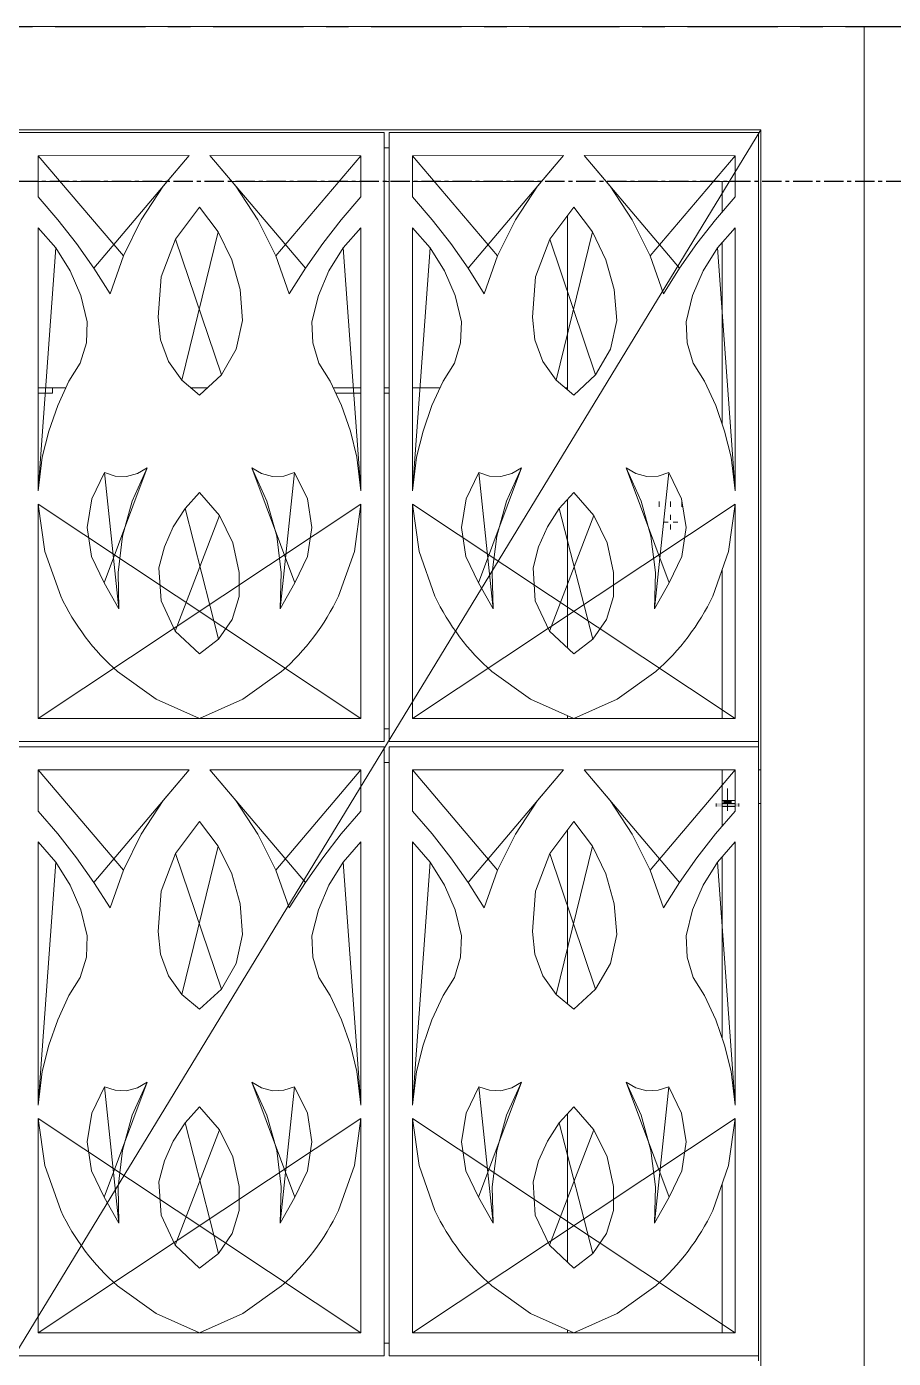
# Model space of a CAD drawing. Header units: millimetres. Extents: x -153298 to 620751, y -313239 to 250031.
# Drawn here: x 57135 to 58814, y 27946 to 30526 of the extents above; entities that cross this region are included whole.
import ezdxf

# ---------------------------------------------------------------- set-up
doc = ezdxf.new("R2010")
doc.units = ezdxf.units.MM
for name, pattern in [('CENTER', [2, 1.25, -0.25, 0.25, -0.25]), ('TA_GL_000.70000', [1.925, 0.7, -0.175, 0.175, -0.175, 0.7]), ('XKITLINE00', [0]), ('XKITLINE02', [4, 2, -2])]:
    doc.linetypes.add(name, pattern=pattern)
for name, color, linetype in [('000 - 0_SYM_DWG_GRIDLINE_MAIN_COLOR_251', 251, 'Continuous'), ('000 - EXISTING_BUILDING_MAIN_COLOR_251', 251, 'Continuous'), ('000 - EXISTING_BUILDING_MAIN_COLOR_3', 3, 'Continuous'), ('000 - GRID', 251, 'CENTER')]:
    doc.layers.add(name, color=color, linetype=linetype)
doc.layers.add('Bolt', color=1, linetype='Continuous', lineweight=0)
doc.layers.add('Part', color=2, linetype='Continuous', lineweight=0)
doc.styles.add('TA', font='', dxfattribs={"height": 4.5})
doc.styles.get('TA').set_extended_font_data('Cordia New')

# ---------------------------------------------------------------- blocks, each defined once
blk = doc.blocks.new('*A12371202')
at = {"layer": 'Part', "linetype": 'XKITLINE00', "lineweight": 0}
for p, q in [((519.057888, 39.551891), (519.057888, 40.022545)), ((516.657888, 36.796125), (516.657888, 39.492076)), ((519.057888, 36.259376), (519.057888, 39.078138)), ((516.657888, 32.79512), (516.657888, 35.09133)), ((519.057888, 31.698387), (519.057888, 34.012118)), ((516.657888, 31.698387), (516.657888, 31.742859)), ((519.057888, 30.031891), (519.057888, 30.902581)), ((516.657888, 27.276125), (516.657888, 29.972076)), ((519.057888, 26.739376), (519.057888, 29.558138)), ((516.657888, 23.27512), (516.657888, 25.57133)), ((519.057888, 22.178387), (519.057888, 24.492118)), ((516.657888, 22.178387), (516.657888, 22.222859))]:
    blk.add_line(p, q, dxfattribs=at)
blk = doc.blocks.new('*A13031266')
at = {"layer": 'Part', "linetype": 'XKITLINE00', "lineweight": 0}
for p, q in [((516.657888, 36.822545), (516.657888, 39.492076)), ((508.457919, 36.822545), (508.885021, 36.822545)), ((510.826429, 36.822545), (511.077479, 36.822545)), ((513.030793, 36.822545), (513.457895, 36.822545)), ((513.817911, 36.822545), (513.897911, 36.822545)), ((514.257919, 36.822545), (514.685021, 36.822545)), ((516.626429, 36.822545), (516.657888, 36.822545))]:
    blk.add_line(p, q, dxfattribs=at)
blk = doc.blocks.new('*A17691722')
at = {"layer": '000 - EXISTING_BUILDING_MAIN_COLOR_3', "linetype": 'XKITLINE00', "lineweight": 0}
for p, q in [((521.257903, 42.422545), (398.857909, 42.422545)), ((521.257903, 1.142546), (521.257903, 42.422545)), ((519.657903, 40.822545), (496.457912, 2.742546)), ((496.457912, 40.822545), (519.657903, 40.822545)), ((519.657903, 2.742546), (519.657903, 40.822545))]:
    blk.add_line(p, q, dxfattribs=at)
blk = doc.blocks.new('*A17711724')
at = {"layer": 'Part', "linetype": 'XKITLINE00', "lineweight": 0}
for p, q in [((513.817911, 22.018517), (513.897911, 22.018517)), ((519.617911, 21.742517), (519.617911, 21.822517))]:
    blk.add_line(p, q, dxfattribs=at)
blk = doc.blocks.new('*A17721725')
at = {"layer": 'Part', "linetype": 'XKITLINE00', "lineweight": 0}
for p, q in [((513.817911, 31.538517), (513.897911, 31.538517)), ((519.617911, 31.262517), (519.617911, 31.342517)), ((513.817911, 31.018517), (513.897911, 31.018517))]:
    blk.add_line(p, q, dxfattribs=at)
blk = doc.blocks.new('*A17731726')
at = {"layer": 'Part', "linetype": 'XKITLINE00', "lineweight": 0}
for p, q in [((513.817911, 40.542517), (513.897911, 40.542517)), ((508.457919, 40.022517), (510.458658, 40.022517)), ((511.457156, 40.022517), (513.457895, 40.022517)), ((513.817911, 40.022517), (513.897911, 40.022517)), ((514.257919, 40.022517), (516.258658, 40.022517)), ((517.257156, 40.022517), (519.257895, 40.022517))]:
    blk.add_line(p, q, dxfattribs=at)
blk = doc.blocks.new('*A17931746')
at = {"layer": 'Part', "linetype": 'XKITLINE00', "lineweight": 0}
for p, q in [((513.030793, 36.822545), (513.457895, 36.822545)), ((513.067449, 36.742545), (513.457895, 36.742545)), ((513.817911, 36.822545), (513.897911, 36.822545)), ((513.817911, 36.742545), (513.897911, 36.742545))]:
    blk.add_line(p, q, dxfattribs=at)
blk = doc.blocks.new('*A17941747')
at = {"layer": 'Part', "linetype": 'XKITLINE00', "lineweight": 0}
for p, q in [((507.230793, 36.822545), (507.657895, 36.822545)), ((507.267449, 36.742545), (507.657895, 36.742545)), ((508.017911, 36.822545), (508.097911, 36.822545)), ((508.017911, 36.742545), (508.097911, 36.742545)), ((508.457919, 36.822545), (508.6778, 36.822545)), ((508.457919, 36.742545), (508.6778, 36.742545)), ((508.6778, 36.822545), (508.6778, 36.742545))]:
    blk.add_line(p, q, dxfattribs=at)
blk = doc.blocks.new('*A17971750')
at = {"layer": 'Part', "linetype": 'XKITLINE00', "lineweight": 0}
for p, q in [((519.617911, 30.902545), (519.65788, 30.902545)), ((519.057888, 30.430545), (519.257895, 30.430545)), ((519.057888, 30.382545), (519.257895, 30.382545)), ((519.617911, 30.382545), (519.65788, 30.382545))]:
    blk.add_line(p, q, dxfattribs=at)
blk = doc.blocks.new('*A18921841')
at = {"layer": 'Bolt', "linetype": 'XKITLINE00', "lineweight": 0}
for p, q in [((518.145906, 34.742545), (518.220498, 34.742545)), ((518.257906, 34.854545), (518.257906, 34.779953)), ((518.257906, 34.630545), (518.257906, 34.705137)), ((518.369906, 34.742545), (518.295314, 34.742545))]:
    blk.add_line(p, q, dxfattribs=at)
blk = doc.blocks.new('*A18931842')
at = {"layer": 'Bolt', "linetype": 'XKITLINE02', "lineweight": 0}
for p, q in [((518.08188, 34.982545), (518.08188, 35.062545)), ((518.08188, 34.982545), (518.08188, 35.062545)), ((518.25788, 34.982545), (518.25788, 35.062545)), ((518.25788, 34.982545), (518.25788, 35.062545)), ((518.43388, 34.982545), (518.43388, 35.062545)), ((518.43388, 34.982545), (518.43388, 35.062545))]:
    blk.add_line(p, q, dxfattribs=at)
blk = doc.blocks.new('*A18941843')
at = {"layer": 'Part', "linetype": 'XKITLINE00', "lineweight": 0}
blk.add_line((519.057888, 30.334545), (519.257895, 30.334545), dxfattribs=at)
blk = doc.blocks.new('*A18951844')
at = {"layer": 'Bolt'}
for points in [[(518.962, 30.335), (518.962, 30.383), (519.314, 30.383), (519.314, 30.335)], [(518.962, 30.335), (518.962, 30.383), (519.314, 30.383), (519.314, 30.335)], [(519.082, 30.383), (519.082, 30.431), (519.194, 30.431), (519.194, 30.383)], [(519.082, 30.383), (519.082, 30.431), (519.194, 30.431), (519.194, 30.383)]]:
    blk.add_hatch(color=256, dxfattribs=at).paths.add_polyline_path(points, flags=17)
at = {"layer": 'Bolt', "linetype": 'XKITLINE00', "lineweight": 0}
for p, q in [((519.138, 30.271), (519.138, 30.615)), ((519.138, 30.271), (519.138, 30.615)), ((518.962, 30.335), (518.962, 30.383)), ((518.962, 30.335), (518.962, 30.383)), ((519.082, 30.383), (519.082, 30.431)), ((519.082, 30.383), (519.082, 30.431)), ((519.194, 30.383), (519.194, 30.431)), ((519.194, 30.383), (519.194, 30.431)), ((519.314, 30.335), (519.314, 30.383)), ((519.314, 30.335), (519.314, 30.383))]:
    blk.add_line(p, q, dxfattribs=at)
blk = doc.blocks.new('*A19101859')
at = {"layer": '000 - EXISTING_BUILDING_MAIN_COLOR_251', "linetype": 'XKITLINE00', "lineweight": 0}
for p, q in [((513.817911, 40.782517), (508.097911, 40.782517)), ((513.817911, 31.342517), (513.817911, 40.782517)), ((513.897911, 31.342517), (513.897911, 40.782517)), ((513.897911, 40.782517), (519.617911, 40.782517)), ((519.617911, 40.782517), (519.617911, 31.342517)), ((508.457919, 40.422523), (510.797671, 40.423195)), ((508.457919, 40.422523), (509.777312, 38.870619)), ((508.457919, 39.785377), (508.457919, 40.422523)), ((510.797671, 40.423195), (509.318825, 38.678561)), ((510.797671, 40.423195), (510.395711, 39.94812)), ((511.118143, 40.423195), (512.596989, 38.678561)), ((511.520103, 39.94812), (511.118143, 40.423195)), ((511.118143, 40.423195), (513.457895, 40.422523)), ((513.457895, 40.422523), (512.138502, 38.870619)), ((513.457895, 40.422523), (513.457895, 39.785377)), ((514.257919, 40.422523), (516.597671, 40.423195)), ((514.257919, 40.422523), (515.577312, 38.870619)), ((514.257919, 39.785377), (514.257919, 40.422523)), ((516.597671, 40.423195), (515.118825, 38.678561)), ((516.597671, 40.423195), (516.195711, 39.94812)), ((516.918143, 40.423195), (518.396989, 38.678561)), ((517.320103, 39.94812), (516.918143, 40.423195)), ((516.918143, 40.423195), (519.257895, 40.422523)), ((519.257895, 40.422523), (517.938502, 38.870619)), ((519.257895, 40.422523), (519.257895, 39.785377)), ((510.395711, 39.94812), (510.053931, 39.428068)), ((511.861883, 39.428068), (511.520103, 39.94812)), ((516.195711, 39.94812), (515.853931, 39.428068)), ((517.661883, 39.428068), (517.320103, 39.94812)), ((508.762219, 39.43014), (508.457919, 39.785377)), ((513.153595, 39.43014), (513.457895, 39.785377)), ((514.562219, 39.43014), (514.257919, 39.785377)), ((518.953595, 39.43014), (519.257895, 39.785377)), ((509.049402, 39.060927), (508.762219, 39.43014)), ((510.053931, 39.428068), (509.777312, 38.870619)), ((510.584028, 39.126175), (510.957895, 39.625694)), ((510.957895, 39.625694), (511.244908, 39.241065)), ((512.138502, 38.870619), (511.861883, 39.428068)), ((513.153595, 39.43014), (512.866412, 39.060927)), ((514.849402, 39.060927), (514.562219, 39.43014)), ((515.853931, 39.428068), (515.577312, 38.870619)), ((516.384028, 39.126175), (516.757895, 39.625694)), ((516.757895, 39.625694), (517.044908, 39.241065)), ((517.938502, 38.870619), (517.661883, 39.428068)), ((518.953595, 39.43014), (518.666412, 39.060927)), ((508.457919, 39.306434), (508.457919, 35.226434)), ((508.732936, 38.992518), (508.457919, 39.306434)), ((511.244908, 39.241065), (510.684853, 36.941446)), ((511.244908, 39.241065), (511.456162, 38.810151)), ((513.182878, 38.992518), (513.457895, 39.306434)), ((513.457895, 35.226434), (513.457895, 39.306434)), ((514.257919, 39.306434), (514.257919, 35.226434)), ((514.532936, 38.992518), (514.257919, 39.306434)), ((517.044908, 39.241065), (516.484853, 36.941446)), ((517.044908, 39.241065), (517.256162, 38.810151)), ((518.982878, 38.992518), (519.257895, 39.306434)), ((519.257895, 39.306434), (519.257895, 35.226434)), ((509.318825, 38.678561), (509.049402, 39.060927)), ((510.363857, 38.542377), (510.584028, 39.126175)), ((510.584028, 39.126175), (511.295296, 37.023653)), ((512.866412, 39.060927), (512.596989, 38.678561)), ((515.118825, 38.678561), (514.849402, 39.060927)), ((516.163857, 38.542377), (516.384028, 39.126175)), ((516.384028, 39.126175), (517.095296, 37.023653)), ((518.666412, 39.060927), (518.396989, 38.678561)), ((508.457919, 35.226434), (508.732936, 38.992518)), ((508.732936, 38.992518), (508.954443, 38.638805)), ((509.777312, 38.870619), (509.569888, 38.283897)), ((511.456162, 38.810151), (511.584427, 38.347697)), ((512.345926, 38.283897), (512.138502, 38.870619)), ((512.961371, 38.638805), (513.182878, 38.992518)), ((513.182878, 38.992518), (513.457895, 35.226434)), ((514.532936, 38.992518), (514.257919, 35.226434)), ((514.532936, 38.992518), (514.754443, 38.638805)), ((515.577312, 38.870619), (515.369888, 38.283897)), ((517.256162, 38.810151), (517.384427, 38.347697)), ((518.145926, 38.283897), (517.938502, 38.870619)), ((518.761371, 38.638805), (518.982878, 38.992518)), ((518.982878, 38.992518), (519.257895, 35.226434)), ((508.954443, 38.638805), (509.116785, 38.254328)), ((509.569888, 38.283897), (509.318825, 38.678561)), ((512.596989, 38.678561), (512.345926, 38.283897)), ((512.799029, 38.254328), (512.961371, 38.638805)), ((514.754443, 38.638805), (514.916785, 38.254328)), ((515.369888, 38.283897), (515.118825, 38.678561)), ((518.396989, 38.678561), (518.145926, 38.283897)), ((518.599029, 38.254328), (518.761371, 38.638805)), ((510.314758, 37.920376), (510.363857, 38.542377)), ((516.114758, 37.920376), (516.163857, 38.542377)), ((509.215815, 37.848901), (509.116785, 38.254328)), ((511.625313, 37.869529), (511.584427, 38.347697)), ((512.699998, 37.848901), (512.799029, 38.254328)), ((515.015815, 37.848901), (514.916785, 38.254328)), ((517.425313, 37.869529), (517.384427, 38.347697)), ((518.499998, 37.848901), (518.599029, 38.254328)), ((509.215815, 37.848901), (509.203508, 37.521042)), ((510.352504, 37.565819), (510.314758, 37.920376)), ((511.625313, 37.869529), (511.524698, 37.421468)), ((512.712306, 37.521042), (512.699998, 37.848901)), ((515.015815, 37.848901), (515.003508, 37.521042)), ((516.152504, 37.565819), (516.114758, 37.920376)), ((517.425313, 37.869529), (517.324698, 37.421468)), ((518.512306, 37.521042), (518.499998, 37.848901)), ((510.478596, 37.232297), (510.352504, 37.565819)), ((516.278596, 37.232297), (516.152504, 37.565819)), ((509.203508, 37.521042), (509.10734, 37.207363)), ((511.524698, 37.421468), (511.295296, 37.023653)), ((512.808474, 37.207363), (512.712306, 37.521042)), ((515.003508, 37.521042), (514.90734, 37.207363)), ((517.324698, 37.421468), (517.095296, 37.023653)), ((518.608474, 37.207363), (518.512306, 37.521042)), ((508.933773, 36.928944), (509.10734, 37.207363)), ((510.684853, 36.941446), (510.478596, 37.232297)), ((512.982041, 36.928944), (512.808474, 37.207363)), ((514.733773, 36.928944), (514.90734, 37.207363)), ((516.484853, 36.941446), (516.278596, 37.232297)), ((518.782041, 36.928944), (518.608474, 37.207363)), ((511.295296, 37.023653), (510.957895, 36.712135)), ((517.095296, 37.023653), (516.757895, 36.712135)), ((508.933773, 36.928944), (508.759609, 36.548841)), ((510.957895, 36.712135), (510.684853, 36.941446)), ((513.156205, 36.548841), (512.982041, 36.928944)), ((514.733773, 36.928944), (514.559609, 36.548841)), ((516.757895, 36.712135), (516.484853, 36.941446)), ((518.956205, 36.548841), (518.782041, 36.928944)), ((508.759609, 36.548841), (508.621038, 36.154367)), ((513.294776, 36.154367), (513.156205, 36.548841)), ((514.559609, 36.548841), (514.421038, 36.154367)), ((519.094776, 36.154367), (518.956205, 36.548841)), ((508.621038, 36.154367), (508.519228, 35.748848)), ((513.396585, 35.748848), (513.294776, 36.154367)), ((514.421038, 36.154367), (514.319228, 35.748848)), ((519.196585, 35.748848), (519.094776, 36.154367)), ((508.519228, 35.748848), (508.457919, 35.226434)), ((513.457895, 35.226434), (513.396585, 35.748848)), ((514.319228, 35.748848), (514.257919, 35.226434)), ((519.257895, 35.226434), (519.196585, 35.748848)), ((509.287051, 35.105111), (509.486307, 35.511741)), ((510.145884, 35.585792), (509.481119, 33.801918)), ((509.486307, 35.511741), (509.708994, 33.396827)), ((509.486307, 35.511741), (509.65231, 35.45699)), ((510.145884, 35.585792), (509.91483, 35.069249)), ((509.996155, 35.495593), (510.145884, 35.585792)), ((511.76993, 35.585792), (512.434695, 33.801918)), ((512.000984, 35.069249), (511.76993, 35.585792)), ((511.76993, 35.585792), (511.919659, 35.495593)), ((512.429507, 35.511741), (512.20682, 33.396827)), ((512.263504, 35.45699), (512.429507, 35.511741)), ((512.429507, 35.511741), (512.628763, 35.105111)), ((515.087051, 35.105111), (515.286307, 35.511741)), ((515.945884, 35.585792), (515.281119, 33.801918)), ((515.286307, 35.511741), (515.508994, 33.396827)), ((515.286307, 35.511741), (515.45231, 35.45699)), ((515.945884, 35.585792), (515.71483, 35.069249)), ((515.796155, 35.495593), (515.945884, 35.585792)), ((517.56993, 35.585792), (518.234695, 33.801918)), ((517.800984, 35.069249), (517.56993, 35.585792)), ((517.56993, 35.585792), (517.719659, 35.495593)), ((518.229507, 35.511741), (518.00682, 33.396827)), ((518.063504, 35.45699), (518.229507, 35.511741)), ((518.229507, 35.511741), (518.428763, 35.105111)), ((509.65231, 35.45699), (509.82702, 35.451456)), ((509.82702, 35.451456), (509.996155, 35.495593)), ((511.919659, 35.495593), (512.088793, 35.451456)), ((512.088793, 35.451456), (512.263504, 35.45699)), ((515.45231, 35.45699), (515.62702, 35.451456)), ((515.62702, 35.451456), (515.796155, 35.495593)), ((517.719659, 35.495593), (517.888793, 35.451456)), ((517.888793, 35.451456), (518.063504, 35.45699)), ((509.217637, 34.657637), (509.287051, 35.105111)), ((510.732818, 34.952025), (510.957895, 35.20272)), ((510.957895, 35.20272), (511.265902, 34.84632)), ((512.628763, 35.105111), (512.698177, 34.657637)), ((515.017637, 34.657637), (515.087051, 35.105111)), ((516.532818, 34.952025), (516.757895, 35.20272)), ((516.757895, 35.20272), (517.065902, 34.84632)), ((518.428763, 35.105111), (518.498177, 34.657637)), ((513.457895, 31.698387), (508.457919, 35.018957)), ((513.457895, 35.018957), (508.457919, 31.698387)), ((508.457919, 31.698387), (508.457919, 35.018957)), ((508.457919, 35.018957), (508.559356, 34.289821)), ((509.91483, 35.069249), (509.763059, 34.524118)), ((510.54957, 34.66931), (510.732818, 34.952025)), ((510.732818, 34.952025), (511.251025, 32.930287)), ((512.152755, 34.524118), (512.000984, 35.069249)), ((513.356458, 34.289821), (513.457895, 35.018957)), ((513.457895, 35.018957), (513.457895, 31.698387)), ((519.257895, 31.698387), (514.257919, 35.018957)), ((519.257895, 35.018957), (514.257919, 31.698387)), ((514.257919, 31.698387), (514.257919, 35.018957)), ((514.257919, 35.018957), (514.359356, 34.289821)), ((515.71483, 35.069249), (515.563059, 34.524118)), ((516.34957, 34.66931), (516.532818, 34.952025)), ((516.532818, 34.952025), (517.051025, 32.930287)), ((517.952755, 34.524118), (517.800984, 35.069249)), ((519.156458, 34.289821), (519.257895, 35.018957)), ((519.257895, 35.018957), (519.257895, 31.698387)), ((511.265902, 34.84632), (510.582075, 33.054752)), ((511.265902, 34.84632), (511.47561, 34.424524)), ((517.065902, 34.84632), (516.382075, 33.054752)), ((517.065902, 34.84632), (517.27561, 34.424524)), ((509.284335, 34.20975), (509.217637, 34.657637)), ((509.763059, 34.524118), (509.693936, 33.962491)), ((510.412631, 34.361487), (510.54957, 34.66931)), ((512.221878, 33.962491), (512.152755, 34.524118)), ((512.698177, 34.657637), (512.631479, 34.20975)), ((515.084335, 34.20975), (515.017637, 34.657637)), ((515.563059, 34.524118), (515.493936, 33.962491)), ((516.212631, 34.361487), (516.34957, 34.66931)), ((518.021878, 33.962491), (517.952755, 34.524118)), ((518.498177, 34.657637), (518.431479, 34.20975)), ((508.559356, 34.289821), (508.805602, 33.59607)), ((510.325347, 34.036081), (510.412631, 34.361487)), ((511.47561, 34.424524), (511.573846, 33.96383)), ((513.110212, 33.59607), (513.356458, 34.289821)), ((514.359356, 34.289821), (514.605602, 33.59607)), ((516.125347, 34.036081), (516.212631, 34.361487)), ((517.27561, 34.424524), (517.373846, 33.96383)), ((518.910212, 33.59607), (519.156458, 34.289821)), ((509.481119, 33.801918), (509.284335, 34.20975)), ((512.631479, 34.20975), (512.434695, 33.801918)), ((515.281119, 33.801918), (515.084335, 34.20975)), ((518.431479, 34.20975), (518.234695, 33.801918)), ((509.693936, 33.962491), (509.708994, 33.396827)), ((510.361087, 33.521185), (510.325347, 34.036081)), ((511.57361, 33.591665), (511.573846, 33.96383)), ((512.20682, 33.396827), (512.221878, 33.962491)), ((515.493936, 33.962491), (515.508994, 33.396827)), ((516.161087, 33.521185), (516.125347, 34.036081)), ((517.37361, 33.591665), (517.373846, 33.96383)), ((518.00682, 33.396827), (518.021878, 33.962491)), ((509.708994, 33.396827), (509.481119, 33.801918)), ((512.434695, 33.801918), (512.20682, 33.396827)), ((515.508994, 33.396827), (515.281119, 33.801918)), ((518.234695, 33.801918), (518.00682, 33.396827)), ((510.582075, 33.054752), (510.361087, 33.521185)), ((511.57361, 33.591665), (511.462653, 33.236425)), ((516.382075, 33.054752), (516.161087, 33.521185)), ((517.37361, 33.591665), (517.262653, 33.236425)), ((511.462653, 33.236425), (511.251025, 32.930287)), ((517.262653, 33.236425), (517.051025, 32.930287)), ((510.957895, 32.700981), (510.582075, 33.054752)), ((516.757895, 32.700981), (516.382075, 33.054752)), ((511.251025, 32.930287), (510.957895, 32.700981)), ((517.051025, 32.930287), (516.757895, 32.700981)), ((509.686609, 32.425891), (510.285244, 31.997448)), ((511.63057, 31.997448), (512.229205, 32.425891)), ((515.486609, 32.425891), (516.085244, 31.997448)), ((517.43057, 31.997448), (518.029205, 32.425891)), ((510.285244, 31.997448), (510.957919, 31.698387)), ((510.957919, 31.698387), (511.63057, 31.997448)), ((516.085244, 31.997448), (516.757919, 31.698387)), ((516.757919, 31.698387), (517.43057, 31.997448)), ((513.457895, 31.698387), (508.457919, 31.698387)), ((519.257895, 31.698387), (514.257919, 31.698387)), ((508.097911, 31.342517), (513.817911, 31.342517)), ((508.097911, 31.262517), (513.817911, 31.262517)), ((513.817911, 31.262517), (513.817911, 21.822517)), ((519.617911, 31.342517), (513.897911, 31.342517)), ((513.897911, 21.822517), (513.897911, 31.262517)), ((513.897911, 31.262517), (519.617911, 31.262517)), ((519.617911, 31.262517), (519.617911, 21.822517)), ((508.457919, 30.902523), (510.797671, 30.903195)), ((509.777312, 29.350619), (508.457919, 30.902523)), ((508.457919, 30.265377), (508.457919, 30.902523)), ((510.797671, 30.903195), (509.318825, 29.158561)), ((510.797671, 30.903195), (510.395711, 30.42812)), ((512.596989, 29.158561), (511.118143, 30.903195)), ((511.520103, 30.42812), (511.118143, 30.903195)), ((511.118143, 30.903195), (513.457895, 30.902523)), ((513.457895, 30.902523), (512.138502, 29.350619)), ((513.457895, 30.902523), (513.457895, 30.265377)), ((514.257919, 30.902523), (516.597671, 30.903195)), ((515.577312, 29.350619), (514.257919, 30.902523)), ((514.257919, 30.265377), (514.257919, 30.902523)), ((516.597671, 30.903195), (515.118825, 29.158561)), ((516.597671, 30.903195), (516.195711, 30.42812)), ((518.396989, 29.158561), (516.918143, 30.903195)), ((517.320103, 30.42812), (516.918143, 30.903195)), ((516.918143, 30.903195), (519.257895, 30.902523)), ((519.257895, 30.902523), (517.938502, 29.350619)), ((519.257895, 30.902523), (519.257895, 30.265377)), ((510.395711, 30.42812), (510.053931, 29.908068)), ((511.861883, 29.908068), (511.520103, 30.42812)), ((516.195711, 30.42812), (515.853931, 29.908068)), ((517.661883, 29.908068), (517.320103, 30.42812)), ((508.762219, 29.91014), (508.457919, 30.265377)), ((513.153595, 29.91014), (513.457895, 30.265377)), ((514.562219, 29.91014), (514.257919, 30.265377)), ((518.953595, 29.91014), (519.257895, 30.265377)), ((510.584028, 29.606175), (510.957895, 30.105694)), ((510.957895, 30.105694), (511.244908, 29.721065)), ((516.384028, 29.606175), (516.757895, 30.105694)), ((516.757895, 30.105694), (517.044908, 29.721065)), ((508.457919, 29.786434), (508.457919, 25.706434)), ((508.732936, 29.472518), (508.457919, 29.786434)), ((509.049402, 29.540927), (508.762219, 29.91014)), ((510.053931, 29.908068), (509.777312, 29.350619)), ((512.138502, 29.350619), (511.861883, 29.908068)), ((513.153595, 29.91014), (512.866412, 29.540927)), ((513.182878, 29.472518), (513.457895, 29.786434)), ((513.457895, 29.786434), (513.457895, 25.706434)), ((514.257919, 29.786434), (514.257919, 25.706434)), ((514.532936, 29.472518), (514.257919, 29.786434)), ((514.849402, 29.540927), (514.562219, 29.91014)), ((515.853931, 29.908068), (515.577312, 29.350619)), ((517.938502, 29.350619), (517.661883, 29.908068)), ((518.953595, 29.91014), (518.666412, 29.540927)), ((518.982878, 29.472518), (519.257895, 29.786434)), ((519.257895, 29.786434), (519.257895, 25.706434)), ((509.318825, 29.158561), (509.049402, 29.540927)), ((510.363857, 29.022377), (510.584028, 29.606175)), ((510.584028, 29.606175), (511.295296, 27.503653)), ((511.244908, 29.721065), (510.684853, 27.421446)), ((511.244908, 29.721065), (511.456162, 29.290151)), ((512.866412, 29.540927), (512.596989, 29.158561)), ((515.118825, 29.158561), (514.849402, 29.540927)), ((516.163857, 29.022377), (516.384028, 29.606175)), ((516.384028, 29.606175), (517.095296, 27.503653)), ((517.044908, 29.721065), (516.484853, 27.421446)), ((517.044908, 29.721065), (517.256162, 29.290151)), ((518.666412, 29.540927), (518.396989, 29.158561)), ((508.732936, 29.472518), (508.457919, 25.706434)), ((508.732936, 29.472518), (508.954443, 29.118805)), ((509.777312, 29.350619), (509.569888, 28.763897)), ((512.345926, 28.763897), (512.138502, 29.350619)), ((512.961371, 29.118805), (513.182878, 29.472518)), ((513.182878, 29.472518), (513.457895, 25.706434)), ((514.532936, 29.472518), (514.257919, 25.706434)), ((514.532936, 29.472518), (514.754443, 29.118805)), ((515.577312, 29.350619), (515.369888, 28.763897)), ((518.145926, 28.763897), (517.938502, 29.350619)), ((518.761371, 29.118805), (518.982878, 29.472518)), ((518.982878, 29.472518), (519.257895, 25.706434)), ((508.954443, 29.118805), (509.116785, 28.734328)), ((509.569888, 28.763897), (509.318825, 29.158561)), ((511.456162, 29.290151), (511.584427, 28.827697)), ((512.596989, 29.158561), (512.345926, 28.763897)), ((512.799029, 28.734328), (512.961371, 29.118805)), ((514.754443, 29.118805), (514.916785, 28.734328)), ((515.369888, 28.763897), (515.118825, 29.158561)), ((517.256162, 29.290151), (517.384427, 28.827697)), ((518.396989, 29.158561), (518.145926, 28.763897)), ((518.599029, 28.734328), (518.761371, 29.118805)), ((510.314758, 28.400376), (510.363857, 29.022377)), ((516.114758, 28.400376), (516.163857, 29.022377)), ((509.215815, 28.328901), (509.116785, 28.734328)), ((511.625313, 28.349529), (511.584427, 28.827697)), ((512.699998, 28.328901), (512.799029, 28.734328)), ((515.015815, 28.328901), (514.916785, 28.734328)), ((517.425313, 28.349529), (517.384427, 28.827697)), ((518.499998, 28.328901), (518.599029, 28.734328)), ((509.215815, 28.328901), (509.203508, 28.001042)), ((510.352504, 28.045819), (510.314758, 28.400376)), ((511.625313, 28.349529), (511.524698, 27.901468)), ((512.712306, 28.001042), (512.699998, 28.328901)), ((515.015815, 28.328901), (515.003508, 28.001042)), ((516.152504, 28.045819), (516.114758, 28.400376)), ((517.425313, 28.349529), (517.324698, 27.901468)), ((518.512306, 28.001042), (518.499998, 28.328901)), ((509.203508, 28.001042), (509.10734, 27.687363)), ((510.478596, 27.712297), (510.352504, 28.045819)), ((511.524698, 27.901468), (511.295296, 27.503653)), ((512.808474, 27.687363), (512.712306, 28.001042)), ((515.003508, 28.001042), (514.90734, 27.687363)), ((516.278596, 27.712297), (516.152504, 28.045819)), ((517.324698, 27.901468), (517.095296, 27.503653)), ((518.608474, 27.687363), (518.512306, 28.001042)), ((508.933773, 27.408944), (509.10734, 27.687363)), ((510.684853, 27.421446), (510.478596, 27.712297)), ((512.982041, 27.408944), (512.808474, 27.687363)), ((514.733773, 27.408944), (514.90734, 27.687363)), ((516.484853, 27.421446), (516.278596, 27.712297)), ((518.782041, 27.408944), (518.608474, 27.687363)), ((511.295296, 27.503653), (510.957895, 27.192135)), ((517.095296, 27.503653), (516.757895, 27.192135)), ((508.933773, 27.408944), (508.759609, 27.028841)), ((510.957895, 27.192135), (510.684853, 27.421446)), ((513.156205, 27.028841), (512.982041, 27.408944)), ((514.733773, 27.408944), (514.559609, 27.028841)), ((516.757895, 27.192135), (516.484853, 27.421446)), ((518.956205, 27.028841), (518.782041, 27.408944)), ((508.759609, 27.028841), (508.621038, 26.634367)), ((513.294776, 26.634367), (513.156205, 27.028841)), ((514.559609, 27.028841), (514.421038, 26.634367)), ((519.094776, 26.634367), (518.956205, 27.028841)), ((508.621038, 26.634367), (508.519228, 26.228848)), ((513.396585, 26.228848), (513.294776, 26.634367)), ((514.421038, 26.634367), (514.319228, 26.228848)), ((519.196585, 26.228848), (519.094776, 26.634367)), ((508.519228, 26.228848), (508.457919, 25.706434)), ((513.457895, 25.706434), (513.396585, 26.228848)), ((514.319228, 26.228848), (514.257919, 25.706434)), ((519.257895, 25.706434), (519.196585, 26.228848)), ((510.145884, 26.065792), (509.481119, 24.281918)), ((510.145884, 26.065792), (509.91483, 25.549249)), ((509.996155, 25.975593), (510.145884, 26.065792)), ((511.76993, 26.065792), (512.434695, 24.281918)), ((512.000984, 25.549249), (511.76993, 26.065792)), ((511.76993, 26.065792), (511.919659, 25.975593)), ((515.945884, 26.065792), (515.281119, 24.281918)), ((515.945884, 26.065792), (515.71483, 25.549249)), ((515.796155, 25.975593), (515.945884, 26.065792)), ((517.56993, 26.065792), (518.234695, 24.281918)), ((517.800984, 25.549249), (517.56993, 26.065792)), ((517.56993, 26.065792), (517.719659, 25.975593)), ((509.287051, 25.585111), (509.486307, 25.991741)), ((509.486307, 25.991741), (509.708994, 23.876827)), ((509.486307, 25.991741), (509.65231, 25.93699)), ((509.65231, 25.93699), (509.82702, 25.931456)), ((509.82702, 25.931456), (509.996155, 25.975593)), ((511.919659, 25.975593), (512.088793, 25.931456)), ((512.088793, 25.931456), (512.263504, 25.93699)), ((512.429507, 25.991741), (512.20682, 23.876827)), ((512.263504, 25.93699), (512.429507, 25.991741)), ((512.429507, 25.991741), (512.628763, 25.585111)), ((515.087051, 25.585111), (515.286307, 25.991741)), ((515.286307, 25.991741), (515.508994, 23.876827)), ((515.286307, 25.991741), (515.45231, 25.93699)), ((515.45231, 25.93699), (515.62702, 25.931456)), ((515.62702, 25.931456), (515.796155, 25.975593)), ((517.719659, 25.975593), (517.888793, 25.931456)), ((517.888793, 25.931456), (518.063504, 25.93699)), ((518.229507, 25.991741), (518.00682, 23.876827)), ((518.063504, 25.93699), (518.229507, 25.991741)), ((518.229507, 25.991741), (518.428763, 25.585111)), ((510.732818, 25.432025), (510.957895, 25.68272)), ((510.957895, 25.68272), (511.265902, 25.32632)), ((516.532818, 25.432025), (516.757895, 25.68272)), ((516.757895, 25.68272), (517.065902, 25.32632)), ((513.457895, 22.178387), (508.457919, 25.498957)), ((513.457895, 25.498957), (508.457919, 22.178387)), ((508.457919, 22.178387), (508.457919, 25.498957)), ((508.457919, 25.498957), (508.559356, 24.769821)), ((509.217637, 25.137637), (509.287051, 25.585111)), ((509.91483, 25.549249), (509.763059, 25.004118)), ((510.54957, 25.14931), (510.732818, 25.432025)), ((510.732818, 25.432025), (511.251025, 23.410287)), ((512.152755, 25.004118), (512.000984, 25.549249)), ((512.628763, 25.585111), (512.698177, 25.137637)), ((513.356458, 24.769821), (513.457895, 25.498957)), ((513.457895, 25.498957), (513.457895, 22.178387)), ((519.257895, 22.178387), (514.257919, 25.498957)), ((519.257895, 25.498957), (514.257919, 22.178387)), ((514.257919, 22.178387), (514.257919, 25.498957)), ((514.257919, 25.498957), (514.359356, 24.769821)), ((515.017637, 25.137637), (515.087051, 25.585111)), ((515.71483, 25.549249), (515.563059, 25.004118)), ((516.34957, 25.14931), (516.532818, 25.432025)), ((516.532818, 25.432025), (517.051025, 23.410287)), ((517.952755, 25.004118), (517.800984, 25.549249)), ((518.428763, 25.585111), (518.498177, 25.137637)), ((519.156458, 24.769821), (519.257895, 25.498957)), ((519.257895, 25.498957), (519.257895, 22.178387)), ((511.265902, 25.32632), (510.582075, 23.534752)), ((511.265902, 25.32632), (511.47561, 24.904524)), ((517.065902, 25.32632), (516.382075, 23.534752)), ((517.065902, 25.32632), (517.27561, 24.904524)), ((509.284335, 24.68975), (509.217637, 25.137637)), ((509.763059, 25.004118), (509.693936, 24.442491)), ((510.412631, 24.841487), (510.54957, 25.14931)), ((512.221878, 24.442491), (512.152755, 25.004118)), ((512.698177, 25.137637), (512.631479, 24.68975)), ((515.084335, 24.68975), (515.017637, 25.137637)), ((515.563059, 25.004118), (515.493936, 24.442491)), ((516.212631, 24.841487), (516.34957, 25.14931)), ((518.021878, 24.442491), (517.952755, 25.004118)), ((518.498177, 25.137637), (518.431479, 24.68975)), ((508.559356, 24.769821), (508.805602, 24.07607)), ((510.325347, 24.516081), (510.412631, 24.841487)), ((511.47561, 24.904524), (511.573846, 24.44383)), ((513.110212, 24.07607), (513.356458, 24.769821)), ((514.359356, 24.769821), (514.605602, 24.07607)), ((516.125347, 24.516081), (516.212631, 24.841487)), ((517.27561, 24.904524), (517.373846, 24.44383)), ((518.910212, 24.07607), (519.156458, 24.769821)), ((509.481119, 24.281918), (509.284335, 24.68975)), ((512.631479, 24.68975), (512.434695, 24.281918)), ((515.281119, 24.281918), (515.084335, 24.68975)), ((518.431479, 24.68975), (518.234695, 24.281918)), ((509.693936, 24.442491), (509.708994, 23.876827)), ((510.361087, 24.001185), (510.325347, 24.516081)), ((511.57361, 24.071665), (511.573846, 24.44383)), ((512.20682, 23.876827), (512.221878, 24.442491)), ((515.493936, 24.442491), (515.508994, 23.876827)), ((516.161087, 24.001185), (516.125347, 24.516081)), ((517.37361, 24.071665), (517.373846, 24.44383)), ((518.00682, 23.876827), (518.021878, 24.442491)), ((509.708994, 23.876827), (509.481119, 24.281918)), ((512.434695, 24.281918), (512.20682, 23.876827)), ((515.508994, 23.876827), (515.281119, 24.281918)), ((518.234695, 24.281918), (518.00682, 23.876827)), ((510.582075, 23.534752), (510.361087, 24.001185)), ((511.57361, 24.071665), (511.462653, 23.716425)), ((516.382075, 23.534752), (516.161087, 24.001185)), ((517.37361, 24.071665), (517.262653, 23.716425)), ((510.957895, 23.180981), (510.582075, 23.534752)), ((511.462653, 23.716425), (511.251025, 23.410287)), ((516.757895, 23.180981), (516.382075, 23.534752)), ((517.262653, 23.716425), (517.051025, 23.410287)), ((511.251025, 23.410287), (510.957895, 23.180981)), ((517.051025, 23.410287), (516.757895, 23.180981)), ((509.686609, 22.905891), (510.285244, 22.477448)), ((511.63057, 22.477448), (512.229205, 22.905891)), ((515.486609, 22.905891), (516.085244, 22.477448)), ((517.43057, 22.477448), (518.029205, 22.905891)), ((510.285244, 22.477448), (510.957919, 22.178387)), ((510.957919, 22.178387), (511.63057, 22.477448)), ((516.085244, 22.477448), (516.757919, 22.178387)), ((516.757919, 22.178387), (517.43057, 22.477448)), ((513.457895, 22.178387), (508.457919, 22.178387)), ((519.257895, 22.178387), (514.257919, 22.178387)), ((513.817911, 21.822517), (508.097911, 21.822517)), ((519.617911, 21.822517), (513.897911, 21.822517))]:
    blk.add_line(p, q, dxfattribs=at)
for centre, start, end in [((512.090858, 35.152746), 205.353329, 228.597597), ((509.824956, 35.152746), 311.402403, 334.646671), ((517.890858, 35.152746), 205.353329, 228.597597), ((515.624956, 35.152746), 311.402403, 334.646671), ((512.090858, 25.632746), 205.353329, 228.597597), ((509.824956, 25.632746), 311.402403, 334.646671), ((517.890858, 25.632746), 205.353329, 228.597597), ((515.624956, 25.632746), 311.402403, 334.646671)]:
    blk.add_arc(centre, 3.635402, start, end, dxfattribs=at)
blk = doc.blocks.new('*U6394')
at = {"layer": '000 - 0_SYM_DWG_GRIDLINE_MAIN_COLOR_251', "color": 0, "linetype": 'ByBlock', "ltscale": 5}
blk.add_line((20, 0), (-651.806, 0), dxfattribs=at)
at = {"style": 'TA', "flags": 1}
blk.add_attdef('LOCATION', (6, -6), '', height=4.5, rotation=270, dxfattribs=at)
blk = doc.blocks.new('W-1-PP19-ST-ENT1-1_20260610-094632_ELEVATION_1_DIMS')
at = {"layer": '000 - GRID', "linetype": 'TA_GL_000.70000', "xscale": 50.00000000000004, "yscale": 50.00000000000004, "zscale": 50.00000000000004, "rotation": 180}
blk.add_blockref('*U6394', (-2830, 113950), dxfattribs=at)

msp = doc.modelspace()

# ---------------------------------------------------------------- linework, layer by layer
at = {"color": 1, "linetype": 'CENTER', "ltscale": 30}
msp.add_line((59557.5016, 30225.8988), (24877.4489, 30225.8988), dxfattribs=at)

# ---------------------------------------------------------------- block references
at = {"color": 6}
msp.add_blockref('W-1-PP19-ST-ENT1-1_20260610-094632_ELEVATION_1_DIMS', (32232.7713, -83424.1012), dxfattribs=at)
at = {"lineweight": 0, "xscale": 125, "yscale": 125, "zscale": 125}
for name in ['*A17691722', '*A19101859', '*A17731726', '*A13031266', '*A12371202', '*A17941747', '*A17931746', '*A18931842', '*A18921841', '*A17721725', '*A17971750', '*A18951844', '*A18941843', '*A17711724']:
    msp.add_blockref(name, (-6399.4671, 25223.0807), dxfattribs=at)

doc.saveas('drawing.dxf')
